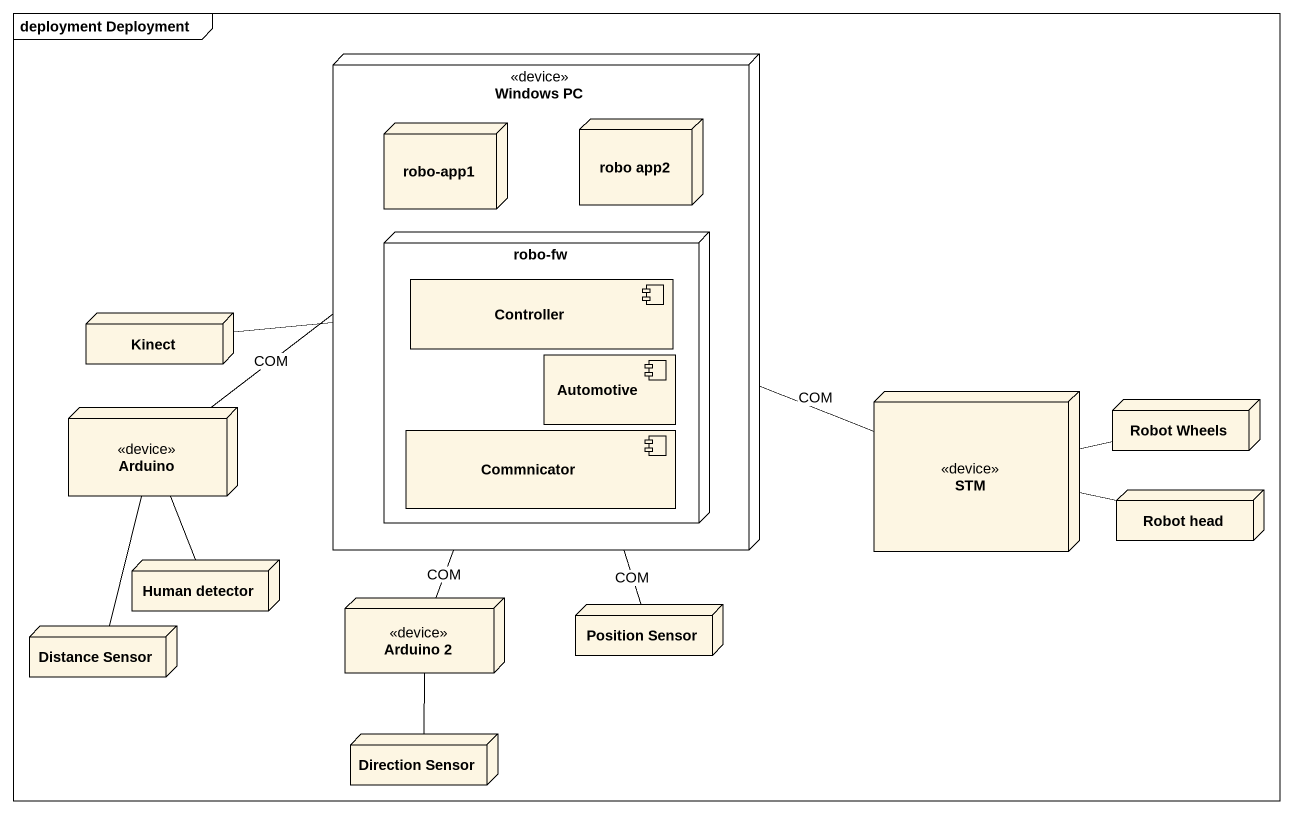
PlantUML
@startuml
mainframe deployment Deployment
node "Windows PC" as Windows_PC <<device>> {
  node "robo-app1" as robo_app1
  node "robo app2" as robo_app2
  node "robo-fw" as robo_fw {
    component Controller
    component Automotive
    component Commnicator
  }
}
node Kinect
node Arduino <<device>>
node STM <<device>>
node "Robot Wheels" as Robot_Wheels
node "Robot head" as Robot_head
node "Human detector" as Human_detector
node "Arduino 2" as Arduino_2 <<device>>
node "Position Sensor" as Position_Sensor
node "Distance Sensor" as Distance_Sensor
node "Direction Sensor" as Direction_Sensor
Windows_PC -right- STM : COM
Kinect -right- Windows_PC
Arduino -right- Windows_PC : COM
STM -right- Robot_Wheels
STM -right- Robot_head
Human_detector -up- Arduino
Arduino_2 -up- Windows_PC : COM
Position_Sensor -up- Windows_PC : COM
Distance_Sensor -up- Arduino
Direction_Sensor -up- Arduino_2
@enduml
